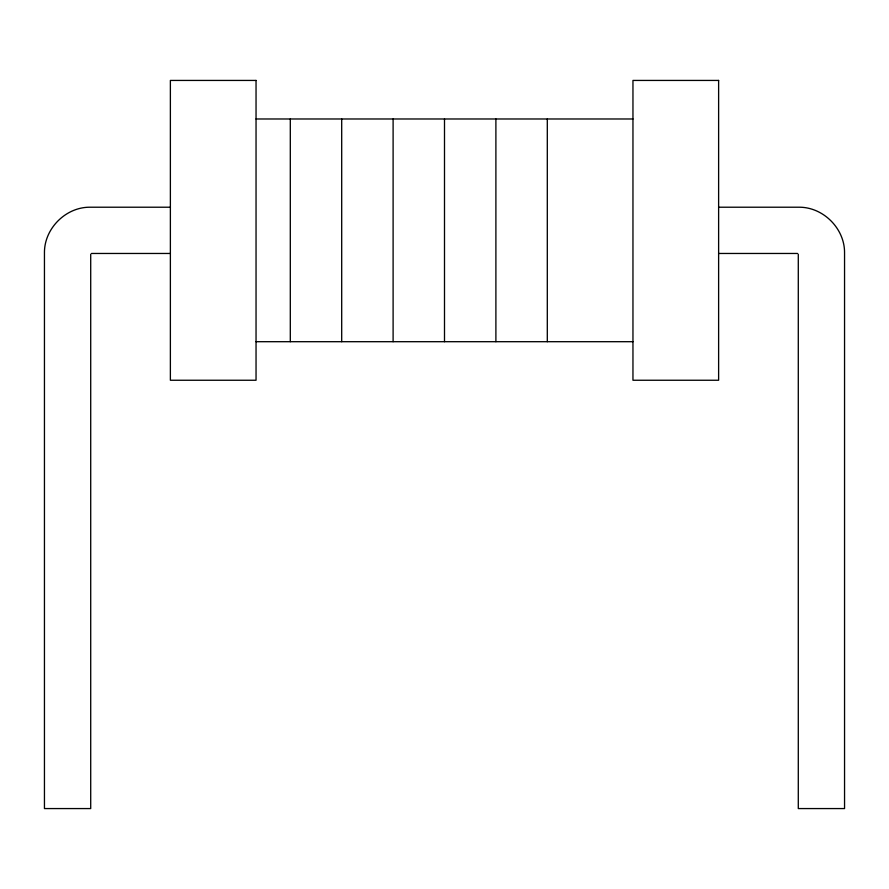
<?xml version="1.0" encoding="UTF-8"?>
<svg xmlns="http://www.w3.org/2000/svg" width="889" height="889" viewBox="0 0 889 889"><rect width="100%" height="100%" fill="white"/><g stroke="black" fill="none" stroke-linecap="round" stroke-linejoin="round"><path stroke-width="1.33" d="M256.043 118.982L632.957 118.982M170.377 207.215L89.956 207.215C65.775 207.037 44.272 228.529 44.45 252.709L44.45 808.568L90.711 808.568L90.711 254.232M718.623 207.215L799.044 207.215C823.225 207.037 844.728 228.529 844.55 252.709L844.55 808.568L798.289 808.568L798.289 254.232M91.467 253.465L170.377 253.465M718.623 253.465L797.533 253.465M256.043 341.698L632.957 341.698M547.302 118.982L547.302 341.698M495.895 118.982L495.895 341.698M444.5 118.982L444.5 341.698M393.105 118.982L393.105 341.698M341.698 118.982L341.698 341.698M290.303 118.982L290.303 341.698M256.043 80.432L170.377 80.432L170.377 380.248L256.043 380.248L256.043 80.432M718.623 80.432L632.957 80.432L632.957 380.248L718.623 380.248L718.623 80.432"/></g></svg>
